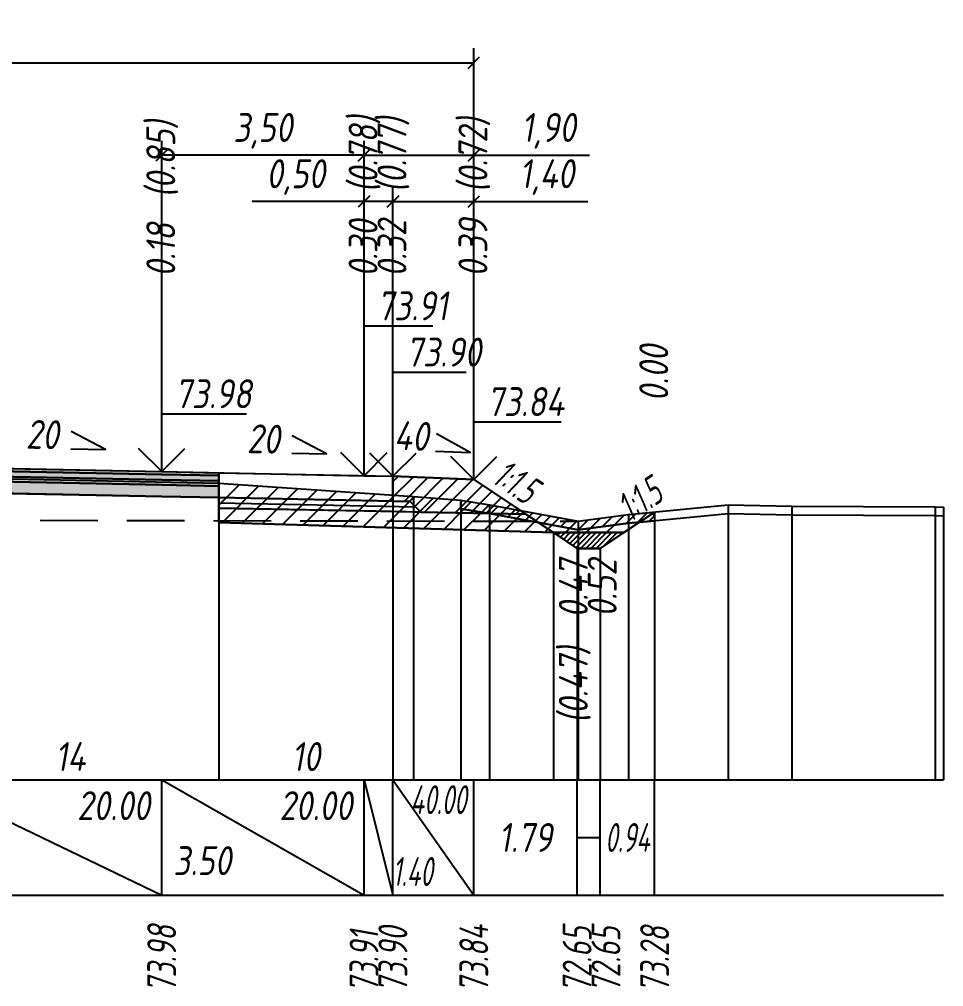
# Model space of a CAD drawing. Extents: x -717 to 1451, y -133302 to 233.
# Drawn here: x 166.3 to 246.2, y -11950.9 to -11867.3 of the extents above; entities that cross this region are included whole.
import ezdxf
from ezdxf.enums import TextEntityAlignment as Align

# ---------------------------------------------------------------- set-up
doc = ezdxf.new("R2010")
doc.units = 0
doc.linetypes.add('штриховая', pattern=[0.75, 0.5, -0.25])
for name, color, linetype in [('Интерполированный поперечник', 2, 'Continuous'), ('Код_514', 1, 'Continuous'), ('Контур_0', 7, 'Continuous'), ('Контур_2521', 7, 'Continuous'), ('Контур_2564', 7, 'Continuous'), ('Контур_2660', 7, 'Continuous'), ('Контур_2665', 7, 'Continuous'), ('Контур_400', 7, 'Continuous'), ('Контур_508', 7, 'Continuous'), ('Контур_512', 7, 'Continuous'), ('Контур_513', 7, 'Continuous'), ('Контур_818', 7, 'Continuous'), ('Красный поперечник', 1, 'Continuous'), ('Объём_2501', 7, 'Continuous'), ('Объём_2564', 7, 'Continuous'), ('Объём_2650', 7, 'Continuous'), ('Объём_2660', 7, 'Continuous'), ('Объём_2661', 7, 'Continuous'), ('Объём_2662', 7, 'Continuous'), ('Объём_2663', 7, 'Continuous'), ('Объём_2664', 7, 'Continuous'), ('Объём_2665', 7, 'Continuous'), ('Объём_2666', 7, 'Continuous'), ('Объём_2667', 7, 'Continuous'), ('Объём_2668', 7, 'Continuous'), ('Объём_2669', 7, 'Continuous'), ('Объём_2675', 7, 'Continuous'), ('Объём_2753', 7, 'Continuous'), ('Откосы', 7, 'Continuous'), ('Отметки покрытия', 7, 'Continuous'), ('Рабочие отметки', 7, 'Continuous'), ('Рабочие отметки доп.', 7, 'Continuous'), ('Слои выравнивания', 7, 'Continuous'), ('Таблица', 7, 'Continuous'), ('Уклоны проезжей части', 7, 'Continuous'), ('Черный поперечник', 3, 'Continuous')]:
    doc.layers.add(name, color=color, linetype=linetype)
for name, color, linetype, true_color in [('Контур_2540', 2, 'Continuous', 0xffff00), ('Контур_2560', 2, 'Continuous', 0xffff00), ('Контур_2561', 7, 'Continuous', 0xff8040), ('Контур_2562', 3, 'Continuous', 0x00ff00), ('Контур_2563', 7, 'Continuous', 0xff8000), ('Контур_2570', 7, 'Continuous', 0x80ff00), ('Контур_2725', 7, 'Continuous', 0x323232), ('Контур_2736', 4, 'Continuous', 0x00ffff), ('Контур_2737', 4, 'Continuous', 0x00ffff), ('Контур_2738', 4, 'Continuous', 0x00ffff), ('Контур_2739', 4, 'Continuous', 0x00ffff), ('Контур_2741', 4, 'Continuous', 0x00ffff), ('Контур_2742', 4, 'Continuous', 0x00ffff), ('Контур_2743', 4, 'Continuous', 0x00ffff), ('Контур_2744', 7, 'Continuous', 0xa4ffff), ('Контур_2745', 7, 'Continuous', 0xa4ffff), ('Контур_2747', 4, 'Continuous', 0x00ffff), ('Контур_2748', 4, 'Continuous', 0x00ffff), ('Контур_2749', 4, 'Continuous', 0x00ffff), ('Контур_2750', 4, 'Continuous', 0x00ffff), ('Контур_2751', 4, 'Continuous', 0x00ffff), ('Контур_2752', 4, 'Continuous', 0x00ffff), ('Контур_2760', 7, 'Continuous', 0x323232), ('Контур_2761', 7, 'Continuous', 0x323232), ('Контур_2762', 7, 'Continuous', 0x323232), ('Контур_2763', 7, 'Continuous', 0x323232), ('Контур_402', 7, 'Continuous', 0xff6464), ('Контур_703', 4, 'Continuous', 0x00ffff), ('Контур_705', 4, 'Continuous', 0x00ffff), ('Контур_707', 4, 'Continuous', 0x00ffff), ('Контур_720', 131, 'Continuous', 0xaaffff), ('Объём_2500', 7, 'Continuous', 0xc0c0c0), ('Объём_2520', 7, 'Continuous', 0x80ffff), ('Объём_2540', 2, 'Continuous', 0xffff00), ('Объём_2560', 2, 'Continuous', 0xffff00), ('Объём_2561', 7, 'Continuous', 0xff8040), ('Объём_2562', 3, 'Continuous', 0x00ff00), ('Объём_2563', 7, 'Continuous', 0xff8000), ('Объём_2570', 7, 'Continuous', 0x80ff00), ('Объём_2600', 7, 'Continuous', 0x808000), ('Объём_2620', 2, 'Continuous', 0xffff00), ('Объём_2746', 2, 'Continuous', 0xffff00)]:
    doc.layers.add(name, color=color, linetype=linetype, true_color=true_color)
doc.styles.get("Standard").update_dxf_attribs({"font": 'txt', "height": 2.5})
doc.styles.add('М', font='romand.shx', dxfattribs={"width": 0.8, "oblique": 10, "height": 2.5})
doc.dimstyles.new('ISO-25', dxfattribs={"dimtxt": 2.5, "dimasz": 2.5, "dimexe": 1.25, "dimexo": 0.625, "dimtad": 1, "dimtxsty": 'Standard', "dimcen": 2.5, "dimadec": 0, "dimazin": 0, "dimtfac": 1, "dimtmove": 0, "dimatfit": 3, "dimfxl": 1, "dimarcsym": 0})

# ---------------------------------------------------------------- blocks, each defined once
blk = doc.blocks.new('_Oblique')
at = {"color": 0, "linetype": 'ByBlock', "lineweight": -2}
blk.add_line((-0.5, -0.5), (0.5, 0.5), dxfattribs=at)
blk = doc.blocks.new('*D273')
at = {"color": 0, "lineweight": -2, "transparency": 16777216}
for p, q in [((198.607, -11906.202), (198.607, -11881.762)), ((205.607, -11906.482), (205.607, -11881.762)), ((198.607, -11883.012), (205.607, -11883.012)), ((205.607, -11883.012), (215.465, -11883.012))]:
    blk.add_line(p, q, dxfattribs=at)
at = {"layer": 'Defpoints', "color": 0, "transparency": 16777216}
for p in [(205.607, -11883.012), (198.607, -11906.827), (205.607, -11907.107)]:
    blk.add_point(p, dxfattribs=at)
at = {"color": 0, "lineweight": -2, "transparency": 16777216, "rotation": 180}
blk.add_blockref('_Oblique', (198.607, -11883.012), dxfattribs=at)
at = {"color": 0, "lineweight": -2, "transparency": 16777216}
blk.add_blockref('_Oblique', (205.607, -11883.012), dxfattribs=at)
at = {"color": 0, "transparency": 16777216, "insert": (211.925, -11880.899), "char_height": 2.5, "width": 8.75, "attachment_point": 5, "style": 'М'}
blk.add_mtext('1,40', dxfattribs=at)
blk = doc.blocks.new('*D275')
at = {"color": 0, "lineweight": -2, "transparency": 16777216}
for p, q in [((196.107, -11906.152), (196.107, -11881.762)), ((198.607, -11906.202), (198.607, -11881.762)), ((196.107, -11883.012), (186.445, -11883.012)), ((198.607, -11883.012), (196.107, -11883.012))]:
    blk.add_line(p, q, dxfattribs=at)
at = {"layer": 'Defpoints', "color": 0, "transparency": 16777216}
for p in [(198.607, -11883.012), (196.107, -11906.777), (198.607, -11906.827)]:
    blk.add_point(p, dxfattribs=at)
at = {"color": 0, "lineweight": -2, "transparency": 16777216, "rotation": 180}
blk.add_blockref('_Oblique', (196.107, -11883.012), dxfattribs=at)
at = {"color": 0, "lineweight": -2, "transparency": 16777216}
blk.add_blockref('_Oblique', (198.607, -11883.012), dxfattribs=at)
at = {"color": 0, "transparency": 16777216, "insert": (190.206, -11880.899), "char_height": 2.5, "width": 9.16667, "attachment_point": 5, "style": 'М'}
blk.add_mtext('0,50', dxfattribs=at)
blk = doc.blocks.new('*D277')
at = {"color": 0, "lineweight": -2, "transparency": 16777216}
for p, q in [((178.607, -11905.802), (178.607, -11877.762)), ((196.107, -11906.152), (196.107, -11877.762)), ((196.107, -11879.012), (178.607, -11879.012))]:
    blk.add_line(p, q, dxfattribs=at)
at = {"layer": 'Defpoints', "color": 0, "transparency": 16777216}
for p in [(178.607, -11879.012), (178.607, -11906.427), (196.107, -11906.777)]:
    blk.add_point(p, dxfattribs=at)
at = {"color": 0, "lineweight": -2, "transparency": 16777216, "rotation": 180}
blk.add_blockref('_Oblique', (178.607, -11879.012), dxfattribs=at)
at = {"color": 0, "lineweight": -2, "transparency": 16777216}
blk.add_blockref('_Oblique', (196.107, -11879.012), dxfattribs=at)
at = {"color": 0, "transparency": 16777216, "insert": (187.357, -11876.899), "char_height": 2.5, "width": 9.58333, "attachment_point": 5, "style": 'М'}
blk.add_mtext('3,50', dxfattribs=at)
blk = doc.blocks.new('*D278')
at = {"color": 0, "lineweight": -2, "transparency": 16777216}
for p, q in [((196.107, -11906.152), (196.107, -11877.762)), ((205.607, -11906.482), (205.607, -11877.762)), ((196.107, -11879.012), (205.607, -11879.012)), ((205.607, -11879.012), (215.619, -11879.012))]:
    blk.add_line(p, q, dxfattribs=at)
at = {"layer": 'Defpoints', "color": 0, "transparency": 16777216}
for p in [(196.107, -11879.012), (196.107, -11906.777), (205.607, -11907.107)]:
    blk.add_point(p, dxfattribs=at)
at = {"color": 0, "lineweight": -2, "transparency": 16777216, "rotation": 180}
blk.add_blockref('_Oblique', (196.107, -11879.012), dxfattribs=at)
at = {"color": 0, "lineweight": -2, "transparency": 16777216}
blk.add_blockref('_Oblique', (205.607, -11879.012), dxfattribs=at)
at = {"color": 0, "transparency": 16777216, "insert": (212.079, -11876.899), "char_height": 2.5, "width": 8.75, "attachment_point": 5, "style": 'М'}
blk.add_mtext('1,90', dxfattribs=at)
blk = doc.blocks.new('*D280')
at = {"color": 0, "lineweight": -2, "transparency": 16777216}
for p, q in [((110.107, -11906.482), (110.107, -11869.762)), ((205.607, -11906.482), (205.607, -11869.762)), ((110.107, -11871.012), (205.607, -11871.012))]:
    blk.add_line(p, q, dxfattribs=at)
at = {"layer": 'Defpoints', "color": 0, "transparency": 16777216}
for p in [(205.607, -11871.012), (110.107, -11907.107), (205.607, -11907.107)]:
    blk.add_point(p, dxfattribs=at)
at = {"color": 0, "lineweight": -2, "transparency": 16777216, "rotation": 180}
blk.add_blockref('_Oblique', (110.107, -11871.012), dxfattribs=at)
at = {"color": 0, "lineweight": -2, "transparency": 16777216}
blk.add_blockref('_Oblique', (205.607, -11871.012), dxfattribs=at)
at = {"color": 0, "transparency": 16777216, "insert": (157.857, -11868.899), "char_height": 2.5, "width": 10.41667, "attachment_point": 5, "style": 'М'}
blk.add_mtext('19,10', dxfattribs=at)

msp = doc.modelspace()

# ---------------------------------------------------------------- hatches: boundary and pattern name
at = {"layer": 'Объём_2563'}
h = msp.add_hatch(dxfattribs=at)
h.set_pattern_fill('ANSI31', color=256, scale=0.3)
h.paths.add_polyline_path([(201.026, -11909.863), (200.107, -11908.945), (198.607, -11908.915), (198.607, -11906.765), (205.607, -11907.045), (210.107, -11910.045)])
at = {"layer": 'Объём_2570'}
h = msp.add_hatch(dxfattribs=at)
h.set_pattern_fill('ANSI31', color=256, scale=0.2)
h.paths.add_polyline_path([(221.25, -11910.61), (218.976, -11910.831), (214.622, -11911.41), (206.968, -11909.984), (204.473, -11909.577), (204.473, -11908.827), (206.968, -11909.234), (214.622, -11910.66), (218.976, -11910.081), (221.25, -11909.86)])
at = {"layer": 'Объём_2600'}
h = msp.add_hatch(dxfattribs=at)
h.set_pattern_fill('ANSI31', color=6, scale=0.4)
h.paths.add_polyline_path([(219.933, -11910.738), (218.582, -11911.639), (212.499, -11911.639), (183.562, -11910.771), (183.562, -11907.351), (200.379, -11908.502), (204.473, -11908.827), (204.473, -11909.577), (206.968, -11909.984), (214.622, -11911.41), (218.976, -11910.831)])
h = msp.add_hatch(dxfattribs=at)
h.set_pattern_fill('HONEY', color=5, scale=0.3)
h.paths.add_polyline_path([(219.933, -11910.738), (221.25, -11909.86), (221.25, -11910.61)])
at = {"layer": 'Объём_2620'}
h = msp.add_hatch(dxfattribs=at)
h.set_pattern_fill('ANSI31', color=2, scale=0.1)
h.paths.add_polyline_path([(212.499, -11911.639), (218.582, -11911.639), (216.541, -11913), (214.541, -11913)])
at = {"layer": 'Слои выравнивания'}
for color, points in [(2, [(157.857, -11905.95), (158.929, -11905.971), (162.919, -11906.051), (178.607, -11906.365), (183.562, -11906.464), (183.562, -11906.714), (178.607, -11906.615), (162.919, -11906.301), (158.929, -11906.221), (157.857, -11906.2)]), (3, [(157.857, -11906.2), (158.929, -11906.221), (162.919, -11906.301), (178.607, -11906.615), (183.562, -11906.714), (183.562, -11907.164), (178.607, -11907.065), (162.919, -11906.751), (158.929, -11906.671), (157.857, -11906.65)]), (4, [(157.857, -11906.65), (158.929, -11906.671), (162.919, -11906.751), (178.607, -11907.065), (183.562, -11907.164), (183.562, -11907.614), (178.607, -11907.515), (162.919, -11907.201), (158.929, -11907.121), (157.857, -11907.1)]), (5, [(157.857, -11907.1), (158.929, -11907.121), (162.919, -11907.201), (178.607, -11907.515), (183.562, -11907.614), (183.562, -11908.614), (178.607, -11908.515), (162.919, -11908.201), (158.929, -11908.121), (157.857, -11908.1)])]:
    msp.add_hatch(color=color, dxfattribs=at).paths.add_polyline_path(points)

# ---------------------------------------------------------------- linework, layer by layer
at = {"layer": 'Интерполированный поперечник', "linetype": 'штриховая', "ltscale": 10, "flags": 128}
msp.add_lwpolyline([(100.582, -11910.441), (214.622, -11910.66)], dxfattribs=at)
at = {"layer": 'Код_514'}
for p, q in [((157.857, -11933), (178.607, -11943)), ((178.607, -11943), (178.607, -11933)), ((178.607, -11933), (196.107, -11943)), ((196.107, -11943), (196.107, -11933)), ((196.107, -11933), (198.607, -11943)), ((198.607, -11943), (198.607, -11933)), ((198.607, -11933), (205.607, -11943)), ((205.607, -11943), (205.607, -11933)), ((214.541, -11943), (214.541, -11933)), ((216.541, -11943), (216.541, -11933)), ((221.25, -11943), (221.25, -11933)), ((214.541, -11938), (216.541, -11938))]:
    msp.add_line(p, q, dxfattribs=at)
at = {"layer": 'Контур_0', "flags": 128}
for points in [[(183.562, -11906.464), (198.607, -11906.765), (198.607, -11908.915), (183.562, -11908.614), (183.562, -11906.464), (183.562, -11906.464)], [(205.607, -11907.045), (211.02, -11910.653), (211.02, -11910.653), (211.02, -11910.653), (211.02, -11910.653), (211.02, -11910.653), (211.02, -11910.653), (211.02, -11910.653), (211.02, -11910.653), (211.02, -11910.653), (211.02, -11910.653), (211.02, -11910.653), (211.02, -11910.653), (211.02, -11910.653), (211.02, -11910.653), (214.541, -11913)], [(205.607, -11907.045), (211.02, -11910.653), (211.02, -11910.653), (211.02, -11910.653), (211.02, -11910.653), (211.02, -11910.653), (211.02, -11910.653), (211.02, -11910.653), (211.02, -11910.653), (211.02, -11910.653), (211.02, -11910.653), (211.02, -11910.653), (211.02, -11910.653), (211.02, -11910.653), (211.02, -11910.653), (214.541, -11913), (216.541, -11913), (221.25, -11909.86), (221.25, -11909.86), (221.25, -11909.86), (221.25, -11909.86), (221.25, -11909.86), (221.25, -11909.86), (221.25, -11909.86), (221.25, -11909.86), (221.25, -11909.86), (221.25, -11909.86), (221.25, -11909.86), (221.25, -11909.86), (221.25, -11909.86)], [(198.607, -11909.815), (183.562, -11909.514), (183.562, -11908.614), (200.107, -11908.945), (201.026, -11909.863), (198.607, -11909.815), (198.607, -11909.815)], [(198.607, -11908.915), (200.107, -11908.945), (201.026, -11909.863), (210.107, -11910.045)]]:
    msp.add_lwpolyline(points, dxfattribs=at)
at = {"layer": 'Контур_2521', "color": 250, "flags": 128}
msp.add_lwpolyline([(183.562, -11909.064), (200.567, -11909.404)], dxfattribs=at)
at = {"layer": 'Контур_2540', "flags": 128}
msp.add_lwpolyline([(196.107, -11909.765), (210.107, -11910.045), (212.499, -11911.639), (183.562, -11910.771), (183.562, -11909.514), (196.107, -11909.765), (196.107, -11909.765)], dxfattribs=at)
at = {"layer": 'Контур_2560', "flags": 128}
msp.add_lwpolyline([(198.607, -11906.765), (205.607, -11907.045), (205.607, -11907.045), (205.607, -11907.045)], dxfattribs=at)
at = {"layer": 'Контур_2561', "flags": 128}
msp.add_lwpolyline([(198.607, -11906.765), (198.607, -11906.765), (205.607, -11907.045), (205.607, -11907.045), (198.607, -11906.765)], dxfattribs=at)
at = {"layer": 'Контур_2562', "flags": 128}
msp.add_lwpolyline([(205.607, -11907.045), (205.607, -11907.045), (205.607, -11907.045), (205.607, -11907.045), (205.607, -11907.045)], dxfattribs=at)
at = {"layer": 'Контур_2563', "flags": 128}
msp.add_lwpolyline([(201.026, -11909.863), (200.107, -11908.945), (198.607, -11908.915), (198.607, -11906.765), (205.607, -11907.045), (210.107, -11910.045), (201.026, -11909.863), (201.026, -11909.863)], dxfattribs=at)
at = {"layer": 'Контур_2564', "flags": 128}
msp.add_lwpolyline([(198.607, -11906.765), (205.607, -11907.045)], dxfattribs=at)
at = {"layer": 'Контур_2570', "flags": 128}
msp.add_lwpolyline([(162.919, -11906.929), (183.562, -11907.351), (200.379, -11908.502), (204.473, -11908.827), (204.473, -11909.577), (206.968, -11909.984), (214.622, -11911.41), (214.622, -11911.41), (218.976, -11910.831), (227.598, -11909.994), (233.113, -11910.113), (245.526, -11910.161), (246.25, -11910.178)], dxfattribs=at)
at = {"layer": 'Контур_2660', "flags": 128}
msp.add_lwpolyline([(183.562, -11910.771), (212.499, -11911.639)], dxfattribs=at)
at = {"layer": 'Контур_2665', "flags": 128}
msp.add_lwpolyline([(205.607, -11907.045), (205.607, -11907.045)], dxfattribs=at)
at = {"layer": 'Контур_2725', "flags": 128}
msp.add_lwpolyline([(134.37, -11908.569), (137.107, -11908.515), (138.121, -11908.494), (157.857, -11908.1), (158.929, -11908.121), (162.919, -11908.201), (178.607, -11908.515), (183.562, -11908.614)], dxfattribs=at)
at = {"layer": 'Контур_2736', "flags": 128}
for points in [[(205.607, -11907.045), (211.02, -11910.653)], [(211.02, -11910.653), (214.541, -11913)]]:
    msp.add_lwpolyline(points, dxfattribs=at)
at = {"layer": 'Контур_2737', "flags": 128}
msp.add_lwpolyline([(211.02, -11910.653), (211.02, -11910.653)], dxfattribs=at)
at = {"layer": 'Контур_2738', "flags": 128}
msp.add_lwpolyline([(211.02, -11910.653), (211.02, -11910.653)], dxfattribs=at)
at = {"layer": 'Контур_2739', "flags": 128}
msp.add_lwpolyline([(211.02, -11910.653), (211.02, -11910.653)], dxfattribs=at)
at = {"layer": 'Контур_2741', "flags": 128}
msp.add_lwpolyline([(221.25, -11909.86), (221.25, -11909.86)], dxfattribs=at)
at = {"layer": 'Контур_2742', "flags": 128}
msp.add_lwpolyline([(221.25, -11909.86), (221.25, -11909.86)], dxfattribs=at)
at = {"layer": 'Контур_2743', "flags": 128}
msp.add_lwpolyline([(221.25, -11909.86), (221.25, -11909.86)], dxfattribs=at)
at = {"layer": 'Контур_2744', "flags": 128}
msp.add_lwpolyline([(221.25, -11909.86), (221.25, -11909.86)], dxfattribs=at)
msp.add_lwpolyline([(221.25, -11909.86), (221.25, -11909.86)], dxfattribs=at)
msp.add_lwpolyline([(221.25, -11909.86), (221.25, -11909.86)], dxfattribs=at)
msp.add_lwpolyline([(221.25, -11909.86), (221.25, -11909.86)], dxfattribs=at)
msp.add_lwpolyline([(221.25, -11909.86), (221.25, -11909.86)], dxfattribs=at)
msp.add_lwpolyline([(221.25, -11909.86), (221.25, -11909.86)], dxfattribs=at)
at = {"layer": 'Контур_2745', "flags": 128}
msp.add_lwpolyline([(211.02, -11910.653), (211.02, -11910.653)], dxfattribs=at)
msp.add_lwpolyline([(211.02, -11910.653), (211.02, -11910.653)], dxfattribs=at)
msp.add_lwpolyline([(211.02, -11910.653), (211.02, -11910.653)], dxfattribs=at)
msp.add_lwpolyline([(211.02, -11910.653), (211.02, -11910.653)], dxfattribs=at)
msp.add_lwpolyline([(211.02, -11910.653), (211.02, -11910.653)], dxfattribs=at)
msp.add_lwpolyline([(211.02, -11910.653), (211.02, -11910.653)], dxfattribs=at)
at = {"layer": 'Контур_2747', "flags": 128}
msp.add_lwpolyline([(211.02, -11910.653), (211.02, -11910.653)], dxfattribs=at)
at = {"layer": 'Контур_2748', "flags": 128}
msp.add_lwpolyline([(211.02, -11910.653), (211.02, -11910.653)], dxfattribs=at)
at = {"layer": 'Контур_2749', "flags": 128}
msp.add_lwpolyline([(211.02, -11910.653), (211.02, -11910.653)], dxfattribs=at)
at = {"layer": 'Контур_2750', "flags": 128}
msp.add_lwpolyline([(221.25, -11909.86), (221.25, -11909.86)], dxfattribs=at)
at = {"layer": 'Контур_2751', "flags": 128}
msp.add_lwpolyline([(221.25, -11909.86), (221.25, -11909.86)], dxfattribs=at)
at = {"layer": 'Контур_2752', "flags": 128}
msp.add_lwpolyline([(221.25, -11909.86), (221.25, -11909.86)], dxfattribs=at)
at = {"layer": 'Контур_2760', "flags": 128}
msp.add_lwpolyline([(134.37, -11906.419), (137.107, -11906.365), (138.121, -11906.344), (157.857, -11905.95), (158.929, -11905.971), (162.919, -11906.051), (178.607, -11906.365), (183.562, -11906.464)], dxfattribs=at)
at = {"layer": 'Контур_2761', "flags": 128}
msp.add_lwpolyline([(134.37, -11906.669), (137.107, -11906.615), (138.121, -11906.594), (157.857, -11906.2), (158.929, -11906.221), (162.919, -11906.301), (178.607, -11906.615), (183.562, -11906.714)], dxfattribs=at)
at = {"layer": 'Контур_2762', "flags": 128}
msp.add_lwpolyline([(134.37, -11907.119), (137.107, -11907.065), (138.121, -11907.044), (157.857, -11906.65), (158.929, -11906.671), (162.919, -11906.751), (178.607, -11907.065), (183.562, -11907.164)], dxfattribs=at)
at = {"layer": 'Контур_2763', "flags": 128}
msp.add_lwpolyline([(134.37, -11907.569), (137.107, -11907.515), (138.121, -11907.494), (157.857, -11907.1), (158.929, -11907.121), (162.919, -11907.201), (178.607, -11907.515), (183.562, -11907.614)], dxfattribs=at)
at = {"layer": 'Контур_400', "flags": 128}
msp.add_lwpolyline([(157.857, -11905.95), (178.607, -11906.365), (196.107, -11906.715), (196.107, -11906.715), (196.107, -11906.715), (196.107, -11906.715), (196.107, -11906.715), (196.107, -11906.715), (198.607, -11906.765)], dxfattribs=at)
at = {"layer": 'Контур_402', "flags": 128}
msp.add_lwpolyline([(105, -11911.585), (134.37, -11910.704), (134.37, -11908.569), (157.857, -11908.1), (183.562, -11908.614), (183.562, -11910.771), (212.499, -11911.639)], dxfattribs=at)
at = {"layer": 'Контур_508', "flags": 128}
msp.add_lwpolyline([(105, -11911.585), (134.37, -11910.704), (134.37, -11908.569), (157.857, -11908.1), (183.562, -11908.614), (183.562, -11910.771), (212.499, -11911.639), (214.541, -11913), (216.541, -11913), (221.25, -11909.86)], dxfattribs=at)
at = {"layer": 'Контур_512', "flags": 128}
msp.add_lwpolyline([(183.562, -11910.771), (212.499, -11911.639), (214.541, -11913), (216.541, -11913), (221.25, -11909.86)], dxfattribs=at)
at = {"layer": 'Контур_513', "flags": 128}
msp.add_lwpolyline([(105, -11911.585), (134.37, -11910.704), (134.37, -11908.569), (157.857, -11908.1), (183.562, -11908.614), (183.562, -11910.771), (212.499, -11911.639), (214.541, -11913), (216.541, -11913), (221.25, -11909.86)], dxfattribs=at)
at = {"layer": 'Контур_703', "flags": 128}
msp.add_lwpolyline([(205.607, -11907.045), (211.02, -11910.653)], dxfattribs=at)
at = {"layer": 'Контур_705', "flags": 128}
msp.add_lwpolyline([(211.02, -11910.653), (211.02, -11910.653)], dxfattribs=at)
at = {"layer": 'Контур_707', "flags": 128}
msp.add_lwpolyline([(216.541, -11913), (221.25, -11909.86)], dxfattribs=at)
at = {"layer": 'Контур_720', "flags": 128}
msp.add_lwpolyline([(214.541, -11913), (216.541, -11913)], dxfattribs=at)
at = {"layer": 'Контур_818', "flags": 128}
msp.add_lwpolyline([(105, -11910.381), (111.006, -11909.279), (112.724, -11908.974), (112.724, -11908.224), (130.724, -11907.439), (134.37, -11907.218), (138.121, -11907.156), (157.857, -11906.857), (158.929, -11906.841), (162.919, -11906.929), (183.562, -11907.351), (200.379, -11908.502), (204.473, -11908.827), (204.473, -11909.577), (206.968, -11909.984), (214.622, -11911.41), (214.622, -11911.41), (218.976, -11910.831), (221.25, -11910.61)], dxfattribs=at)
at = {"layer": 'Красный поперечник'}
for p, q in [((157.857, -11905.95), (178.607, -11906.365)), ((178.607, -11906.365), (196.107, -11906.715)), ((196.107, -11906.715), (198.607, -11906.765)), ((198.607, -11906.765), (205.607, -11907.045)), ((205.607, -11907.045), (214.541, -11913)), ((216.541, -11913), (221.25, -11909.86)), ((221.25, -11909.86), (221.25, -11933)), ((183.562, -11910.771), (183.562, -11933)), ((212.499, -11911.639), (212.499, -11933)), ((214.541, -11913), (214.541, -11933)), ((214.541, -11913), (216.541, -11913)), ((216.541, -11913), (216.541, -11933))]:
    msp.add_line(p, q, dxfattribs=at)
at = {"layer": 'Объём_2500', "flags": 128}
msp.add_lwpolyline([(183.562, -11906.464), (198.607, -11906.765), (198.607, -11908.915), (183.562, -11908.614), (183.562, -11906.464), (183.562, -11906.464)], dxfattribs=at)
at = {"layer": 'Объём_2501', "flags": 128}
msp.add_lwpolyline([(157.857, -11905.95), (178.607, -11906.365), (196.107, -11906.715), (196.107, -11906.715), (196.107, -11906.715), (196.107, -11906.715), (196.107, -11906.715), (196.107, -11906.715), (198.607, -11906.765)], dxfattribs=at)
at = {"layer": 'Объём_2520', "color": 250, "flags": 128}
msp.add_lwpolyline([(198.607, -11909.815), (183.562, -11909.514), (183.562, -11908.614), (200.107, -11908.945), (201.026, -11909.863), (198.607, -11909.815), (198.607, -11909.815)], dxfattribs=at)
at = {"layer": 'Объём_2540', "flags": 128}
msp.add_lwpolyline([(196.107, -11909.765), (210.107, -11910.045), (212.499, -11911.639), (183.562, -11910.771), (183.562, -11909.514), (196.107, -11909.765), (196.107, -11909.765)], dxfattribs=at)
at = {"layer": 'Объём_2560', "flags": 128}
msp.add_lwpolyline([(198.607, -11906.765), (205.607, -11907.045), (205.607, -11907.045), (205.607, -11907.045)], dxfattribs=at)
at = {"layer": 'Объём_2561', "flags": 128}
msp.add_lwpolyline([(198.607, -11906.765), (198.607, -11906.765), (205.607, -11907.045), (205.607, -11907.045), (198.607, -11906.765)], dxfattribs=at)
at = {"layer": 'Объём_2562', "flags": 128}
msp.add_lwpolyline([(205.607, -11907.045), (205.607, -11907.045), (205.607, -11907.045), (205.607, -11907.045), (205.607, -11907.045)], dxfattribs=at)
at = {"layer": 'Объём_2563', "color": 250, "flags": 128}
msp.add_lwpolyline([(201.026, -11909.863), (200.107, -11908.945), (198.607, -11908.915), (198.607, -11906.765), (205.607, -11907.045), (210.107, -11910.045), (201.026, -11909.863), (201.026, -11909.863)], dxfattribs=at)
at = {"layer": 'Объём_2564', "flags": 128}
msp.add_lwpolyline([(198.607, -11906.765), (205.607, -11907.045)], dxfattribs=at)
at = {"layer": 'Объём_2570', "flags": 128}
msp.add_lwpolyline([(221.25, -11910.61), (218.976, -11910.831), (214.622, -11911.41), (206.968, -11909.984), (204.473, -11909.577), (204.473, -11908.827), (206.968, -11909.234), (214.622, -11910.66), (218.976, -11910.081), (221.25, -11909.86), (221.25, -11910.61), (221.25, -11910.61)], dxfattribs=at)
at = {"layer": 'Объём_2600', "color": 5, "flags": 128}
msp.add_lwpolyline([(219.933, -11910.738), (221.25, -11909.86), (221.25, -11910.61), (219.933, -11910.738), (219.933, -11910.738)], dxfattribs=at)
at = {"layer": 'Объём_2620', "flags": 128}
msp.add_lwpolyline([(212.499, -11911.639), (218.582, -11911.639), (216.541, -11913), (214.541, -11913), (212.499, -11911.639), (212.499, -11911.639)], dxfattribs=at)
at = {"layer": 'Объём_2650', "color": 6, "flags": 128}
msp.add_lwpolyline([(219.933, -11910.738), (218.582, -11911.639), (212.499, -11911.639), (183.562, -11910.771), (183.562, -11907.351), (200.379, -11908.502), (204.473, -11908.827), (204.473, -11909.577), (206.968, -11909.984), (214.622, -11911.41), (218.976, -11910.831), (219.933, -11910.738), (219.933, -11910.738)], dxfattribs=at)
at = {"layer": 'Объём_2660', "flags": 128}
msp.add_lwpolyline([(183.562, -11910.771), (212.499, -11911.639)], dxfattribs=at)
at = {"layer": 'Объём_2661', "flags": 128}
msp.add_lwpolyline([(205.607, -11907.045), (211.02, -11910.653), (212.499, -11911.639)], dxfattribs=at)
at = {"layer": 'Объём_2662', "flags": 128}
msp.add_lwpolyline([(218.582, -11911.639), (221.25, -11909.86)], dxfattribs=at)
at = {"layer": 'Объём_2663', "flags": 128}
for points in [[(212.499, -11911.639), (214.541, -11913)], [(216.541, -11913), (218.582, -11911.639)]]:
    msp.add_lwpolyline(points, dxfattribs=at)
at = {"layer": 'Объём_2664', "flags": 128}
msp.add_lwpolyline([(214.541, -11913), (216.541, -11913)], dxfattribs=at)
at = {"layer": 'Объём_2665', "flags": 128}
msp.add_lwpolyline([(205.607, -11907.045), (205.607, -11907.045)], dxfattribs=at)
at = {"layer": 'Объём_2666', "flags": 128}
for points in [[(205.607, -11907.045), (211.02, -11910.653)], [(211.02, -11910.653), (212.499, -11911.639)]]:
    msp.add_lwpolyline(points, dxfattribs=at)
at = {"layer": 'Объём_2667', "flags": 128}
for points in [[(221.25, -11909.86), (221.25, -11909.86)], [(211.02, -11910.653), (211.02, -11910.653)]]:
    msp.add_lwpolyline(points, dxfattribs=at)
at = {"layer": 'Объём_2668', "flags": 128}
for points in [[(221.25, -11909.86), (221.25, -11909.86)], [(211.02, -11910.653), (211.02, -11910.653)]]:
    msp.add_lwpolyline(points, dxfattribs=at)
at = {"layer": 'Объём_2669', "flags": 128}
for points in [[(221.25, -11909.86), (221.25, -11909.86)], [(211.02, -11910.653), (211.02, -11910.653)]]:
    msp.add_lwpolyline(points, dxfattribs=at)
at = {"layer": 'Объём_2675', "flags": 128}
for points in [[(221.25, -11909.86), (221.25, -11909.86)], [(221.25, -11909.86), (221.25, -11909.86)], [(221.25, -11909.86), (221.25, -11909.86)], [(221.25, -11909.86), (221.25, -11909.86)], [(221.25, -11909.86), (221.25, -11909.86)], [(221.25, -11909.86), (221.25, -11909.86)], [(211.02, -11910.653), (211.02, -11910.653)], [(211.02, -11910.653), (211.02, -11910.653)], [(211.02, -11910.653), (211.02, -11910.653)], [(211.02, -11910.653), (211.02, -11910.653)], [(211.02, -11910.653), (211.02, -11910.653)], [(211.02, -11910.653), (211.02, -11910.653)]]:
    msp.add_lwpolyline(points, dxfattribs=at)
at = {"layer": 'Объём_2746', "flags": 128}
msp.add_lwpolyline([(204.473, -11909.577), (206.968, -11909.984), (211.199, -11910.772), (212.499, -11911.639), (183.562, -11910.771), (183.562, -11907.351), (200.379, -11908.502), (204.473, -11908.827), (204.473, -11909.577), (204.473, -11909.577)], dxfattribs=at)
at = {"layer": 'Объём_2753', "flags": 128}
msp.add_lwpolyline([(183.562, -11906.464), (183.562, -11906.464)], dxfattribs=at)
at = {"layer": 'Откосы', "color": 1, "flags": 128}
for points in [[(170.746, -11904.39), (173.745, -11904.45), (170.776, -11902.891)], [(189.871, -11904.773), (192.87, -11904.833), (189.901, -11903.273)], [(202.306, -11904.582), (205.304, -11904.701), (202.366, -11903.083)]]:
    msp.add_lwpolyline(points, dxfattribs=at)
at = {"layer": 'Отметки покрытия', "color": 1}
for p, q in [((196.107, -11906.715), (196.107, -11893.765)), ((196.107, -11893.765), (202.057, -11893.765)), ((198.607, -11906.765), (198.607, -11897.765)), ((198.607, -11897.765), (204.957, -11897.765)), ((178.607, -11906.365), (178.607, -11901.365)), ((178.607, -11901.365), (185.957, -11901.365)), ((205.607, -11907.045), (205.607, -11902.045)), ((205.607, -11902.045), (213.157, -11902.045)), ((178.607, -11906.365), (176.607, -11904.365)), ((178.607, -11906.365), (180.607, -11904.365)), ((196.107, -11906.715), (194.107, -11904.715)), ((196.107, -11906.715), (198.107, -11904.715)), ((198.607, -11906.765), (196.607, -11904.765)), ((198.607, -11906.765), (200.607, -11904.765)), ((205.607, -11907.045), (203.607, -11905.045)), ((205.607, -11907.045), (207.607, -11905.045))]:
    msp.add_line(p, q, dxfattribs=at)
at = {"layer": 'Слои выравнивания'}
for p, q in [((183.562, -11906.464), (183.562, -11933)), ((198.607, -11906.765), (198.607, -11933))]:
    msp.add_line(p, q, dxfattribs=at)
at = {"layer": 'Слои выравнивания', "color": 2, "flags": 128}
msp.add_lwpolyline([(157.857, -11905.95), (158.929, -11905.971), (162.919, -11906.051), (178.607, -11906.365), (183.562, -11906.464), (183.562, -11906.714), (178.607, -11906.615), (162.919, -11906.301), (158.929, -11906.221), (157.857, -11906.2)], close=True, dxfattribs=at)
at = {"layer": 'Слои выравнивания', "color": 3, "flags": 128}
msp.add_lwpolyline([(157.857, -11906.2), (158.929, -11906.221), (162.919, -11906.301), (178.607, -11906.615), (183.562, -11906.714), (183.562, -11907.164), (178.607, -11907.065), (162.919, -11906.751), (158.929, -11906.671), (157.857, -11906.65)], close=True, dxfattribs=at)
at = {"layer": 'Слои выравнивания', "color": 4, "flags": 128}
msp.add_lwpolyline([(157.857, -11906.65), (158.929, -11906.671), (162.919, -11906.751), (178.607, -11907.065), (183.562, -11907.164), (183.562, -11907.614), (178.607, -11907.515), (162.919, -11907.201), (158.929, -11907.121), (157.857, -11907.1)], close=True, dxfattribs=at)
at = {"layer": 'Слои выравнивания', "color": 5, "flags": 128}
msp.add_lwpolyline([(157.857, -11907.1), (158.929, -11907.121), (162.919, -11907.201), (178.607, -11907.515), (183.562, -11907.614), (183.562, -11908.614), (178.607, -11908.515), (162.919, -11908.201), (158.929, -11908.121), (157.857, -11908.1)], close=True, dxfattribs=at)
at = {"layer": 'Таблица'}
for p, q in [((80, -11933), (246.25, -11933)), ((80, -11943), (246.25, -11943))]:
    msp.add_line(p, q, dxfattribs=at)
at = {"layer": 'Черный поперечник', "color": 7}
for p, q in [((183.562, -11907.351), (183.562, -11933)), ((200.379, -11908.502), (200.379, -11933)), ((204.473, -11908.827), (204.473, -11933)), ((206.968, -11909.234), (206.968, -11933)), ((227.598, -11909.244), (227.598, -11933)), ((233.113, -11909.363), (233.113, -11933)), ((245.526, -11909.411), (245.526, -11933)), ((246.25, -11909.428), (246.25, -11933)), ((214.622, -11910.66), (214.622, -11933)), ((218.976, -11910.081), (218.976, -11933))]:
    msp.add_line(p, q, dxfattribs=at)
at = {"layer": 'Черный поперечник', "flags": 128}
msp.add_lwpolyline([(80, -11911.516), (86.029, -11911.373), (91.494, -11911.101), (100.582, -11910.441), (111.006, -11908.529), (112.724, -11908.224), (130.724, -11907.439), (134.37, -11907.218), (138.121, -11907.156), (157.857, -11906.857), (158.929, -11906.841), (162.919, -11906.929), (183.562, -11907.351), (200.379, -11908.502), (204.473, -11908.827), (206.968, -11909.234), (214.622, -11910.66), (218.976, -11910.081), (227.598, -11909.244), (233.113, -11909.363), (245.526, -11909.411), (246.25, -11909.428)], dxfattribs=at)

# ---------------------------------------------------------------- texts
at = {"layer": 'Код_514', "style": 'М', "oblique": 10}
for s, width, p in [('20.00', 0.8, (177.607, -11934)), ('20.00', 0.8, (195.107, -11934)), ('40.00', 0.6, (204.974, -11933.477))]:
    msp.add_text(s, height=2.5, dxfattribs=dict(at, width=width)).set_placement(p, align=Align.TOP_RIGHT)
for s, width, p in [('1.79', 0.8, (210.074, -11938)), ('0.94', 0.6, (218.895, -11938))]:
    msp.add_text(s, height=2.5, dxfattribs=dict(at, width=width)).set_placement(p, align=Align.MIDDLE_CENTER)
for s, width, p in [('3.50', 0.8, (179.607, -11942)), ('1.40', 0.6, (198.56, -11942.942))]:
    msp.add_text(s, height=2.5, dxfattribs=dict(at, width=width)).set_placement(p, align=Align.BOTTOM_LEFT)
at = {"layer": 'Код_514', "style": 'М', "oblique": 10, "width": 0.7}
for s, p in [('73.98', (178.607, -11951.382)), ('73.91', (196.107, -11951.382)), ('73.90', (198.607, -11951.382)), ('73.84', (205.607, -11951.382)), ('72.65', (214.541, -11951.382)), ('72.65', (217.041, -11951.382)), ('73.28', (221.25, -11951.382))]:
    msp.add_text(s, height=2.5, rotation=90, dxfattribs=at).set_placement(p, align=Align.MIDDLE_LEFT)
at = {"layer": 'Отметки покрытия', "color": 1, "style": 'М', "oblique": 10, "width": 0.8}
for s, p in [('73.91', (197.249, -11894.033)), ('73.90', (199.749, -11898.033)), ('73.98', (179.749, -11901.633)), ('73.84', (206.749, -11902.313))]:
    msp.add_text(s, height=2.5, dxfattribs=at).set_placement(p, align=Align.BOTTOM_LEFT)
at = {"layer": 'Рабочие отметки', "color": 1, "style": 'М', "oblique": 10, "width": 0.8}
for s, p in [('0.18', (178.529, -11889.515)), ('0.30', (196.029, -11889.515)), ('0.32', (198.529, -11889.515)), ('0.39', (205.529, -11889.515)), ('0.00', (221.172, -11900.291))]:
    msp.add_text(s, height=2.5, rotation=90, dxfattribs=at).set_placement(p, align=Align.MIDDLE_LEFT)
for s, p in [('0.47', (214.212, -11913.931)), ('0.52', (216.712, -11913.931))]:
    msp.add_text(s, height=2.5, rotation=90, dxfattribs=at).set_placement(p, align=Align.MIDDLE_RIGHT)
at = {"layer": 'Рабочие отметки доп.', "color": 1, "style": 'М', "oblique": 10, "width": 0.8}
for s, p in [('(0.78)', (196.029, -11882.215)), ('(0.77)', (198.529, -11882.215)), ('(0.72)', (205.529, -11882.215)), ('(0.85)', (178.529, -11882.665))]:
    msp.add_text(s, height=2.5, rotation=90, dxfattribs=at).set_placement(p, align=Align.MIDDLE_LEFT)
msp.add_text('(0.47)', height=2.5, rotation=90, dxfattribs=at).set_placement((214.212, -11921.481), align=Align.MIDDLE_RIGHT)
at = {"layer": 'Слои выравнивания', "style": 'М', "oblique": 10, "width": 0.8}
for s, p in [('14', (170.709, -11933)), ('10', (191.084, -11933))]:
    msp.add_text(s, height=2.5, dxfattribs=at).set_placement(p, align=Align.BOTTOM_CENTER)
at = {"layer": 'Уклоны проезжей части', "color": 1, "style": 'М', "oblique": 10}
for s, rotation, width, p in [('20', 358.85423, 0.8, (168.252, -11905.157)), ('20', 358.85423, 0.8, (187.377, -11905.54)), ('40', 357.70938, 0.8, (200.14, -11905.277)), ('1:1.5', 326.30994, 0.6, (208.155, -11908.907)), ('1:1.5', 33.69007, 0.6, (221.078, -11910.396))]:
    msp.add_text(s, height=2.5, rotation=rotation, dxfattribs=dict(at, width=width)).set_placement(p, align=Align.BOTTOM_CENTER)

# ---------------------------------------------------------------- dimensions: what is measured, and where the dimension line sits
at = {"color": 5}
dim = msp.add_linear_dim(base=(205.607, -11871.012), p1=(110.107, -11907.107), p2=(205.607, -11907.107), angle=180, dimstyle='ISO-25', override={"dimasz": 1, "dimlfac": 0.2, "dimzin": 0, "dimtxsty": 'М', "dimblk1": 'Oblique', "dimblk2": 'Oblique', "dimsah": 1}, dxfattribs=at)
dim.commit()
dim.dimension.update_dxf_attribs({"geometry": '*D280', "text_midpoint": (157.857, -11868.899)})
dim = msp.add_linear_dim(base=(178.607, -11879.012), p1=(196.107, -11906.777), p2=(178.607, -11906.427), dimstyle='ISO-25', override={"dimasz": 1, "dimlfac": 0.2, "dimzin": 0, "dimtxsty": 'М', "dimblk1": 'Oblique', "dimblk2": 'Oblique', "dimsah": 1}, dxfattribs=at)
dim.commit()
dim.dimension.update_dxf_attribs({"geometry": '*D277', "text_midpoint": (187.357, -11876.899)})
dim = msp.add_linear_dim(base=(196.107, -11879.012), p1=(205.607, -11907.107), p2=(196.107, -11906.777), dimstyle='ISO-25', override={"dimasz": 1, "dimlfac": 0.2, "dimzin": 0, "dimtxsty": 'М', "dimblk1": 'Oblique', "dimblk2": 'Oblique', "dimsah": 1}, dxfattribs=at)
dim.commit()
dim.dimension.update_dxf_attribs({"geometry": '*D278', "text_midpoint": (212.079, -11879.012), "dimtype": 160})
for base, p1, p2, picture, middle in [((198.607, -11883.012), (196.107, -11906.777), (198.607, -11906.827), '*D275', (190.206, -11883.012)), ((205.607, -11883.012), (198.607, -11906.827), (205.607, -11907.107), '*D273', (211.925, -11883.012))]:
    dim = msp.add_linear_dim(base=base, p1=p1, p2=p2, angle=180, dimstyle='ISO-25', override={"dimasz": 1, "dimlfac": 0.2, "dimzin": 0, "dimtxsty": 'М', "dimblk1": 'Oblique', "dimblk2": 'Oblique', "dimsah": 1}, dxfattribs=at)
    dim.commit()
    dim.dimension.update_dxf_attribs({"geometry": picture, "text_midpoint": middle, "dimtype": 160})

doc.saveas('drawing.dxf')
